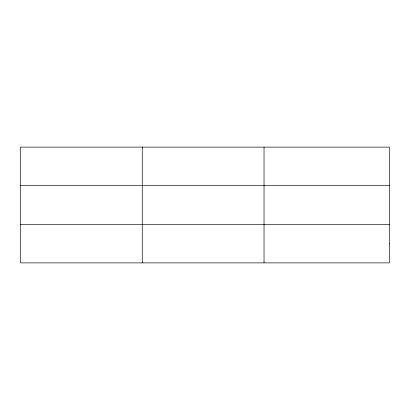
<?xml version="1.0" encoding="UTF-8"?>
<svg xmlns="http://www.w3.org/2000/svg" width="410" height="410" viewBox="0 0 410 410"><rect width="100%" height="100%" fill="white"/><g stroke="black" fill="none" stroke-linecap="round" stroke-linejoin="round"><path stroke-width="0.61" d="M142.27 262.882L142.27 147.118M264.04 262.882L264.04 147.118M20.5 185.32L389.5 185.32M20.5 224.68L389.5 224.68M389.5 243.781L389.5 262.882L20.5 262.882L20.5 147.118L389.5 147.118L389.5 243.781"/></g></svg>
